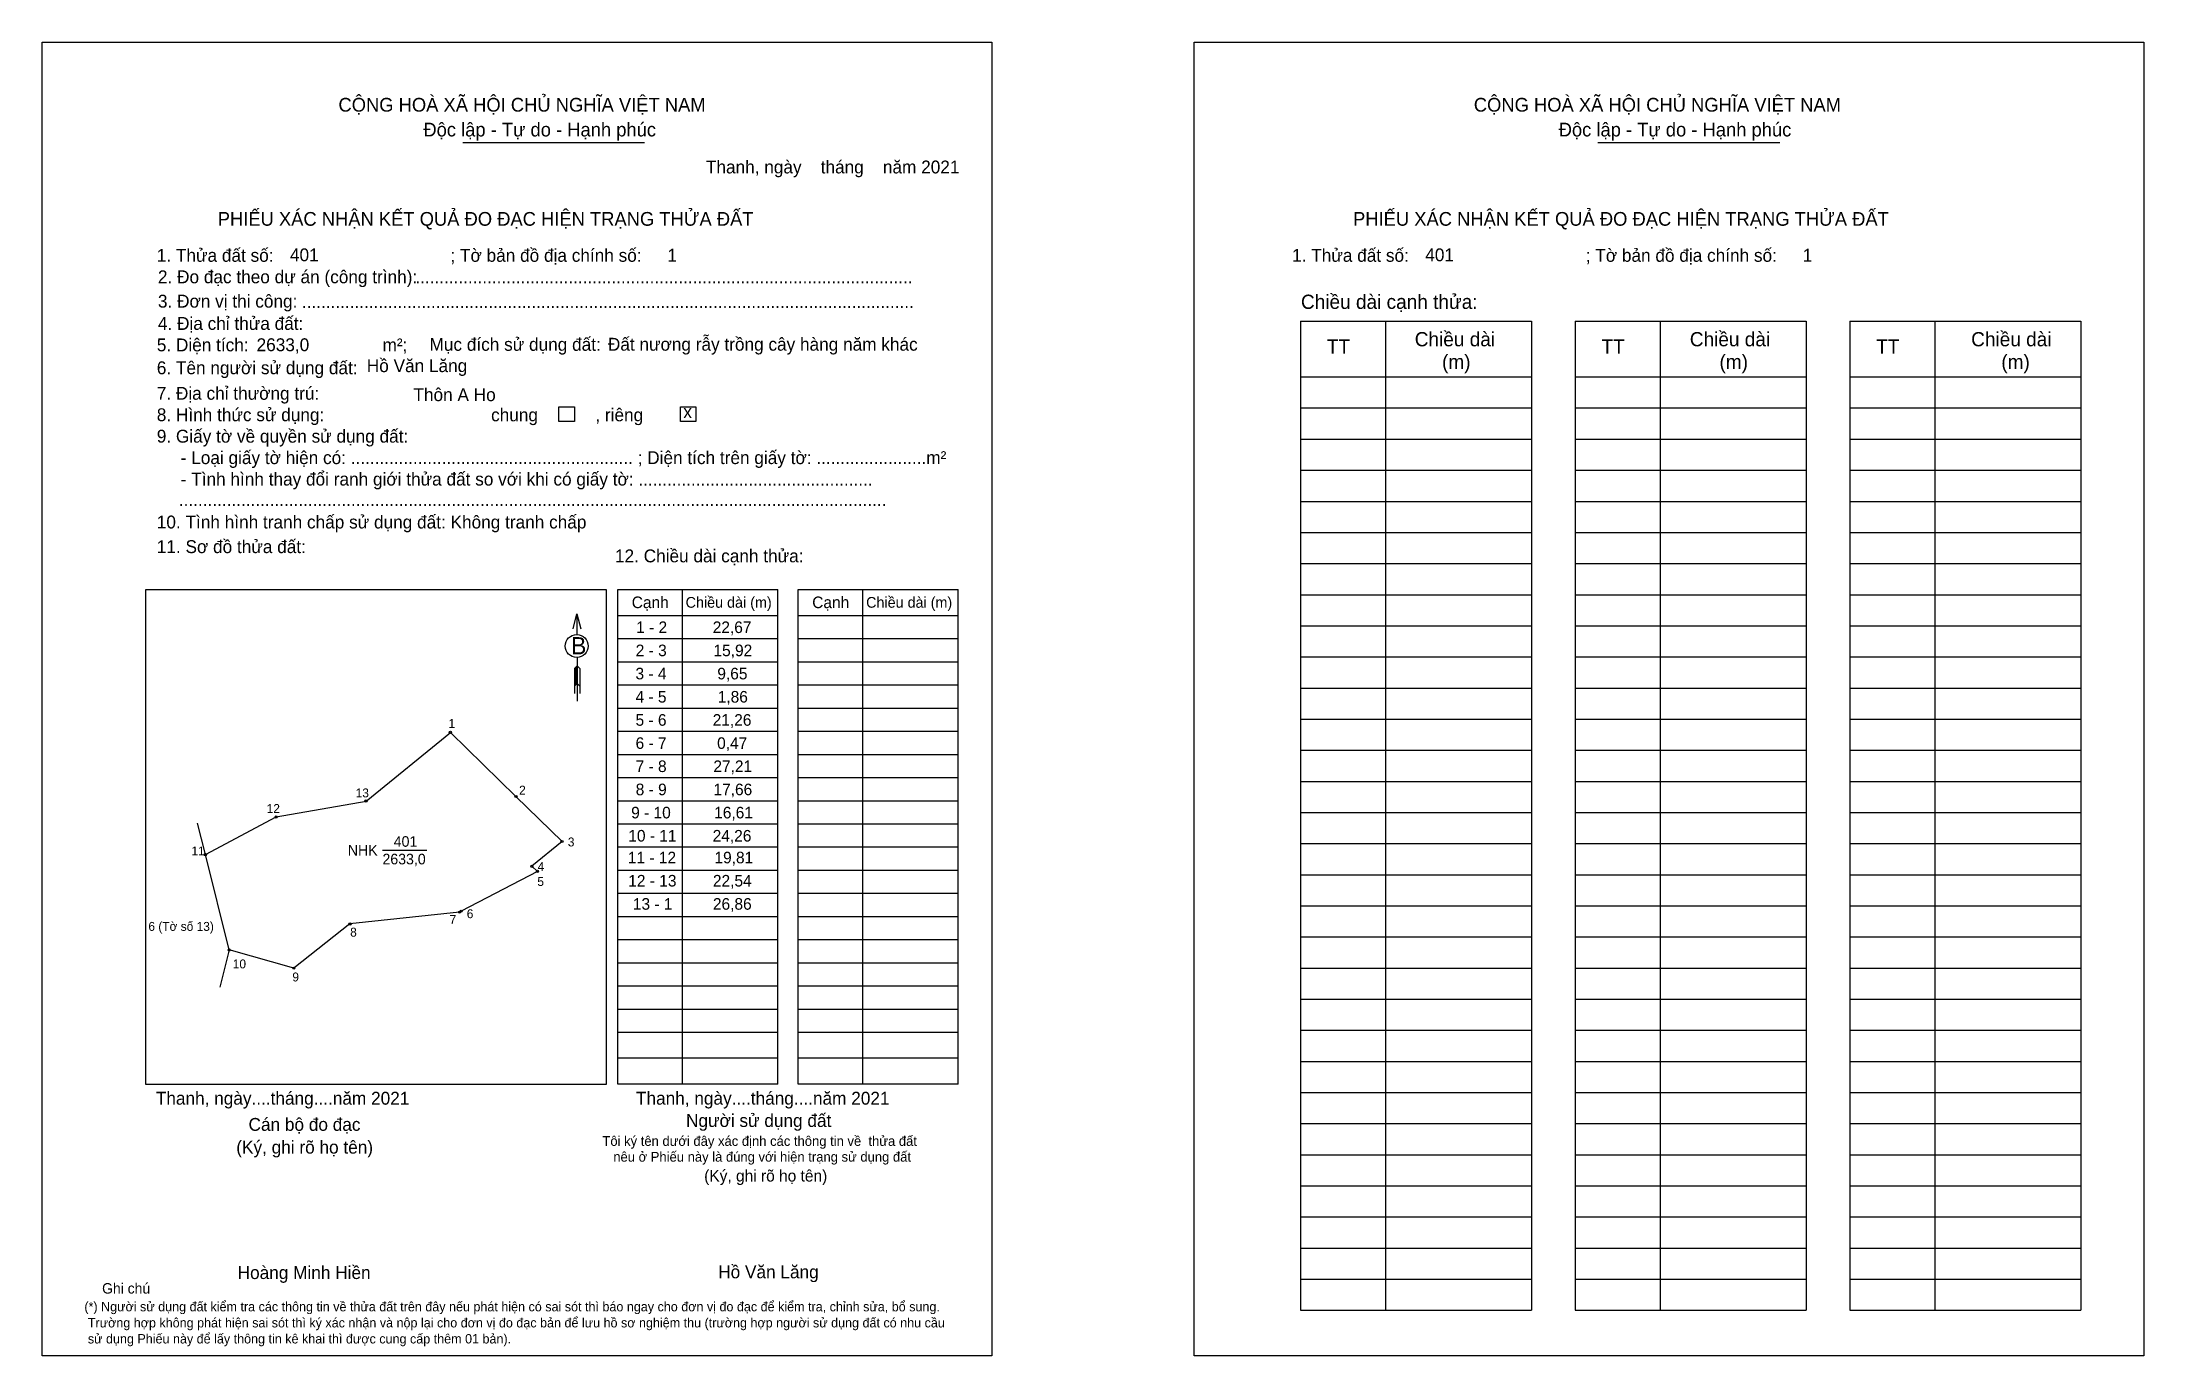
# Model space of a CAD drawing. Extents: x 545265 to 545784, y 1823759 to 1824083.
import ezdxf

# ---------------------------------------------------------------- set-up
doc = ezdxf.new("R2010")
doc.units = 0
for name, color, linetype in [('CanhThua', 7, 'Continuous'), ('kqddKhungInTrang1', 7, 'Continuous'), ('kqddKhungInTrang2', 7, 'Continuous'), ('kqddNoiDung', 7, 'Continuous'), ('kqddTemplate', 7, 'Continuous'), ('Level 1', 7, 'Continuous'), ('MocDinhThua', 7, 'Continuous'), ('NhanDiaChinhThua', 7, 'Continuous'), ('SoHieuDinhThua', 7, 'Continuous')]:
    doc.layers.add(name, color=color, linetype=linetype)

msp = doc.modelspace()

# ---------------------------------------------------------------- linework, layer by layer
at = {"layer": 'CanhThua'}
for p, q in [((545345.01, 1823896.02), (545365.84, 1823912.98)), ((545365.84, 1823912.98), (545382.05, 1823897.14)), ((545322.82, 1823892.09), (545345.01, 1823896.02)), ((545382.05, 1823897.14), (545393.43, 1823886.01)), ((545305.33, 1823882.79), (545322.82, 1823892.09)), ((545311.19, 1823859.25), (545305.33, 1823882.79)), ((545393.43, 1823886.01), (545385.96, 1823879.9)), ((545387.35, 1823878.65), (545368.5, 1823868.82)), ((545385.96, 1823879.9), (545387.35, 1823878.65)), ((545368.09, 1823868.58), (545341.04, 1823865.67)), ((545368.5, 1823868.82), (545368.09, 1823868.58)), ((545341.04, 1823865.67), (545327.17, 1823854.73)), ((545327.17, 1823854.73), (545311.19, 1823859.25))]:
    msp.add_line(p, q, dxfattribs=at)
at = {"layer": 'kqddKhungInTrang1'}
msp.add_lwpolyline([(545264.98, 1824083.43), (545499.55, 1824083.43), (545499.55, 1823758.99), (545264.98, 1823758.99)], close=True, dxfattribs=at)
at = {"layer": 'kqddKhungInTrang2'}
msp.add_lwpolyline([(545549.59, 1824083.43), (545784.15, 1824083.43), (545784.15, 1823758.99), (545549.59, 1823758.99)], close=True, dxfattribs=at)
at = {"layer": 'kqddTemplate'}
for p, q in [((545368.88, 1824058.6), (545413.8, 1824058.6)), ((545649.3, 1824058.6), (545694.23, 1824058.6)), ((545575.85, 1824014.5), (545632.88, 1824014.5)), ((545575.85, 1824014.5), (545575.85, 1823770.26)), ((545596.83, 1824014.5), (545596.83, 1823770.26)), ((545632.88, 1824014.5), (545632.88, 1823770.26)), ((545643.69, 1824014.5), (545643.69, 1823770.26)), ((545643.69, 1824014.5), (545700.72, 1824014.5)), ((545664.68, 1824014.5), (545664.68, 1823770.26)), ((545700.72, 1824014.5), (545700.72, 1823770.26)), ((545711.53, 1824014.5), (545711.53, 1823770.26)), ((545711.53, 1824014.5), (545768.56, 1824014.5)), ((545732.52, 1824014.5), (545732.52, 1823770.26)), ((545768.56, 1824014.5), (545768.56, 1823770.26)), ((545575.85, 1824000.76), (545632.88, 1824000.76)), ((545643.69, 1824000.76), (545700.72, 1824000.76)), ((545711.53, 1824000.75), (545768.56, 1824000.75)), ((545575.85, 1823993.07), (545632.88, 1823993.07)), ((545643.69, 1823993.07), (545700.72, 1823993.07)), ((545711.53, 1823993.07), (545768.56, 1823993.07)), ((545575.85, 1823985.39), (545632.88, 1823985.39)), ((545643.69, 1823985.39), (545700.72, 1823985.39)), ((545711.53, 1823985.39), (545768.56, 1823985.39)), ((545575.85, 1823977.71), (545632.88, 1823977.71)), ((545643.69, 1823977.71), (545700.72, 1823977.71)), ((545711.53, 1823977.71), (545768.56, 1823977.71)), ((545575.85, 1823970.02), (545632.88, 1823970.02)), ((545643.69, 1823970.02), (545700.72, 1823970.02)), ((545711.53, 1823970.02), (545768.56, 1823970.02)), ((545575.85, 1823962.34), (545632.88, 1823962.34)), ((545643.69, 1823962.34), (545700.72, 1823962.34)), ((545711.53, 1823962.34), (545768.56, 1823962.34)), ((545575.85, 1823954.66), (545632.88, 1823954.66)), ((545643.69, 1823954.66), (545700.72, 1823954.66)), ((545711.53, 1823954.66), (545768.56, 1823954.66)), ((545407.17, 1823948.23), (545446.69, 1823948.23)), ((545407.17, 1823826.14), (545407.17, 1823948.23)), ((545423.06, 1823948.23), (545423.06, 1823826.14)), ((545446.69, 1823826.14), (545446.69, 1823948.23)), ((545451.75, 1823948.23), (545491.26, 1823948.23)), ((545451.75, 1823826.14), (545451.75, 1823948.23)), ((545467.64, 1823948.23), (545467.64, 1823826.14)), ((545491.26, 1823826.14), (545491.26, 1823948.23)), ((545575.85, 1823946.97), (545632.88, 1823946.97)), ((545643.69, 1823946.97), (545700.72, 1823946.97)), ((545711.53, 1823946.97), (545768.56, 1823946.97)), ((545397.1, 1823942.23), (545397.11, 1823937.11)), ((545407.17, 1823941.84), (545446.69, 1823941.84)), ((545451.75, 1823941.84), (545491.26, 1823941.84)), ((545575.85, 1823939.29), (545632.88, 1823939.29)), ((545643.69, 1823939.29), (545700.72, 1823939.29)), ((545711.53, 1823939.29), (545768.56, 1823939.29)), ((545407.17, 1823936.12), (545446.69, 1823936.12)), ((545451.75, 1823936.12), (545491.26, 1823936.12)), ((545397.12, 1823929.41), (545396.47, 1823928.78)), ((545397.13, 1823929.11), (545396.47, 1823928.49)), ((545397.12, 1823931.48), (545397.14, 1823920.69)), ((545397.12, 1823929.41), (545397.8, 1823928.78)), ((545407.17, 1823930.4), (545446.69, 1823930.4)), ((545451.75, 1823930.4), (545491.26, 1823930.4)), ((545575.85, 1823931.61), (545632.88, 1823931.61)), ((545643.69, 1823931.61), (545700.72, 1823931.61)), ((545711.53, 1823931.61), (545768.56, 1823931.61)), ((545397.13, 1823928.82), (545396.47, 1823928.19)), ((545396.47, 1823928.78), (545396.47, 1823922.6)), ((545397.13, 1823928.53), (545396.47, 1823927.9)), ((545397.13, 1823928.24), (545396.47, 1823927.61)), ((545397.13, 1823927.94), (545396.47, 1823927.31)), ((545397.13, 1823927.65), (545396.47, 1823927.02)), ((545397.13, 1823927.36), (545396.47, 1823926.73)), ((545397.13, 1823927.07), (545396.47, 1823926.44)), ((545397.13, 1823926.78), (545396.47, 1823926.14)), ((545397.13, 1823926.48), (545396.47, 1823925.85)), ((545397.13, 1823926.19), (545396.47, 1823925.56)), ((545397.13, 1823925.9), (545396.47, 1823925.27)), ((545397.13, 1823925.61), (545396.47, 1823924.97)), ((545397.13, 1823925.31), (545396.47, 1823924.68)), ((545397.13, 1823925.02), (545396.47, 1823924.39)), ((545397.13, 1823925.02), (545397.8, 1823924.39)), ((545397.8, 1823928.78), (545397.8, 1823922.6)), ((545407.17, 1823924.68), (545446.69, 1823924.68)), ((545451.75, 1823924.68), (545491.26, 1823924.68)), ((545575.85, 1823923.92), (545632.88, 1823923.92)), ((545643.69, 1823923.92), (545700.72, 1823923.92)), ((545711.53, 1823923.92), (545768.56, 1823923.92)), ((545407.17, 1823918.95), (545446.69, 1823918.95)), ((545451.75, 1823918.95), (545491.26, 1823918.95)), ((545575.85, 1823916.24), (545632.88, 1823916.24)), ((545643.69, 1823916.24), (545700.72, 1823916.24)), ((545711.53, 1823916.24), (545768.56, 1823916.24)), ((545407.17, 1823913.23), (545446.69, 1823913.23)), ((545451.75, 1823913.23), (545491.26, 1823913.23)), ((545575.85, 1823908.56), (545632.88, 1823908.56)), ((545643.69, 1823908.56), (545700.72, 1823908.56)), ((545711.53, 1823908.56), (545768.56, 1823908.56)), ((545407.17, 1823907.51), (545446.69, 1823907.51)), ((545451.75, 1823907.51), (545491.26, 1823907.51)), ((545407.17, 1823901.79), (545446.69, 1823901.79)), ((545451.75, 1823901.79), (545491.26, 1823901.79)), ((545575.85, 1823900.87), (545632.88, 1823900.87)), ((545643.69, 1823900.87), (545700.72, 1823900.87)), ((545711.53, 1823900.87), (545768.56, 1823900.87)), ((545407.17, 1823896.07), (545446.69, 1823896.07)), ((545451.75, 1823896.07), (545491.26, 1823896.07)), ((545575.85, 1823893.19), (545632.88, 1823893.19)), ((545643.69, 1823893.19), (545700.72, 1823893.19)), ((545711.53, 1823893.19), (545768.56, 1823893.19)), ((545407.17, 1823890.35), (545446.69, 1823890.35)), ((545451.75, 1823890.35), (545491.26, 1823890.35)), ((545446.69, 1823884.63), (545407.17, 1823884.63)), ((545491.26, 1823884.63), (545451.75, 1823884.63)), ((545575.85, 1823885.51), (545632.88, 1823885.51)), ((545643.69, 1823885.51), (545700.72, 1823885.51)), ((545711.53, 1823885.51), (545768.56, 1823885.51)), ((545446.69, 1823878.9), (545407.17, 1823878.9)), ((545491.26, 1823878.9), (545451.75, 1823878.9)), ((545575.85, 1823877.83), (545632.88, 1823877.83)), ((545643.69, 1823877.82), (545700.72, 1823877.82)), ((545711.53, 1823877.82), (545768.56, 1823877.82)), ((545446.69, 1823873.18), (545407.17, 1823873.18)), ((545491.26, 1823873.18), (545451.75, 1823873.18)), ((545446.69, 1823867.46), (545407.17, 1823867.46)), ((545491.26, 1823867.46), (545451.75, 1823867.46)), ((545575.85, 1823870.14), (545632.88, 1823870.14)), ((545643.69, 1823870.14), (545700.72, 1823870.14)), ((545711.53, 1823870.14), (545768.56, 1823870.14)), ((545446.69, 1823861.74), (545407.17, 1823861.74)), ((545491.26, 1823861.74), (545451.75, 1823861.74)), ((545575.85, 1823862.46), (545632.88, 1823862.46)), ((545643.69, 1823862.46), (545700.72, 1823862.46)), ((545711.53, 1823862.46), (545768.56, 1823862.46)), ((545446.69, 1823856.02), (545407.17, 1823856.02)), ((545491.26, 1823856.02), (545451.75, 1823856.02)), ((545575.85, 1823854.78), (545632.88, 1823854.78)), ((545643.69, 1823854.78), (545700.72, 1823854.78)), ((545711.53, 1823854.78), (545768.56, 1823854.78)), ((545446.69, 1823850.3), (545407.17, 1823850.3)), ((545491.26, 1823850.3), (545451.75, 1823850.3)), ((545575.85, 1823847.09), (545632.88, 1823847.09)), ((545643.69, 1823847.09), (545700.72, 1823847.09)), ((545711.53, 1823847.09), (545768.56, 1823847.09)), ((545446.69, 1823844.58), (545407.17, 1823844.58)), ((545491.26, 1823844.58), (545451.75, 1823844.58)), ((545446.69, 1823838.85), (545407.17, 1823838.85)), ((545491.26, 1823838.85), (545451.75, 1823838.85)), ((545575.85, 1823839.41), (545632.88, 1823839.41)), ((545643.69, 1823839.41), (545700.72, 1823839.41)), ((545711.53, 1823839.41), (545768.56, 1823839.41)), ((545446.69, 1823832.5), (545407.17, 1823832.5)), ((545491.26, 1823832.5), (545451.75, 1823832.5)), ((545575.85, 1823831.73), (545632.88, 1823831.73)), ((545643.69, 1823831.73), (545700.72, 1823831.73)), ((545711.53, 1823831.73), (545768.56, 1823831.73)), ((545446.69, 1823826.14), (545407.17, 1823826.14)), ((545491.26, 1823826.14), (545451.75, 1823826.14)), ((545575.85, 1823824.04), (545632.88, 1823824.04)), ((545643.69, 1823824.04), (545700.72, 1823824.04)), ((545711.53, 1823824.04), (545768.56, 1823824.04)), ((545575.85, 1823816.36), (545632.88, 1823816.36)), ((545643.69, 1823816.36), (545700.72, 1823816.36)), ((545711.53, 1823816.36), (545768.56, 1823816.36)), ((545575.85, 1823808.68), (545632.88, 1823808.68)), ((545643.69, 1823808.68), (545700.72, 1823808.68)), ((545711.53, 1823808.68), (545768.56, 1823808.68)), ((545575.85, 1823800.99), (545632.88, 1823800.99)), ((545643.69, 1823800.99), (545700.72, 1823800.99)), ((545711.53, 1823800.99), (545768.56, 1823800.99)), ((545575.85, 1823793.31), (545632.88, 1823793.31)), ((545643.69, 1823793.31), (545700.72, 1823793.31)), ((545711.53, 1823793.31), (545768.56, 1823793.31)), ((545575.85, 1823785.63), (545632.88, 1823785.63)), ((545643.69, 1823785.63), (545700.72, 1823785.63)), ((545711.53, 1823785.63), (545768.56, 1823785.63)), ((545575.85, 1823777.94), (545632.88, 1823777.94)), ((545643.69, 1823777.94), (545700.72, 1823777.94)), ((545711.53, 1823777.94), (545768.56, 1823777.94)), ((545575.85, 1823770.26), (545632.88, 1823770.26)), ((545643.69, 1823770.26), (545700.72, 1823770.26)), ((545711.53, 1823770.26), (545768.56, 1823770.26))]:
    msp.add_line(p, q, dxfattribs=at)
for points in [[(545392.66, 1823993.33), (545396.47, 1823993.33), (545396.47, 1823989.77), (545392.66, 1823989.77)], [(545422.67, 1823993.33), (545426.49, 1823993.33), (545426.49, 1823989.77), (545422.67, 1823989.77)], [(545290.6, 1823948.23), (545404.36, 1823948.23), (545404.36, 1823826.03), (545290.6, 1823826.03)]]:
    msp.add_lwpolyline(points, close=True, dxfattribs=at)
msp.add_lwpolyline([(545396.18, 1823938.52), (545397.1, 1823942.23), (545398.04, 1823938.52)], dxfattribs=at)
msp.add_circle((545397.05, 1823934.29), 2.82, dxfattribs=at)
at = {"layer": 'Level 1'}
for p, q in [((545305.33, 1823882.79), (545303.38, 1823890.55)), ((545311.19, 1823859.25), (545308.93, 1823850.04))]:
    msp.add_line(p, q, dxfattribs=at)
at = {"layer": 'MocDinhThua'}
for centre in [(545365.84, 1823912.98), (545345.01, 1823896.02), (545382.05, 1823897.14), (545322.82, 1823892.09), (545305.33, 1823882.79), (545393.43, 1823886.01), (545385.96, 1823879.9), (545387.35, 1823878.65), (545368.09, 1823868.58), (545368.5, 1823868.82), (545341.04, 1823865.67), (545311.19, 1823859.25), (545327.17, 1823854.73)]:
    msp.add_circle(centre, 0.264, dxfattribs=at)
at = {"layer": 'NhanDiaChinhThua'}
msp.add_line((545349.07, 1823883.86), (545360.04, 1823883.86), dxfattribs=at)

# ---------------------------------------------------------------- texts
at = {"layer": 'kqddNoiDung'}
for s, height, p in [('Thanh, ngày    tháng    năm 2021  ', 3.1786, (545428.96, 1824050.99)), ('401', 3.179, (545326.22, 1824029.3)), ('1', 3.18, (545419.44, 1824029.2)), ('401', 3.179, (545606.64, 1824029.3)), ('1', 3.18, (545699.86, 1824029.2)), ('........................................................................................................', 3.17858, (545357.19, 1824023.82)), ('................................................................................................................................', 3.17858, (545329.16, 1824017.79)), ('2633,0', 3.179, (545317.98, 1824007.1)), ('Đất nương rẫy trồng cây hàng năm khác', 3.1786, (545404.75, 1824007.22)), ('Hồ Văn Lăng', 3.1786, (545345.2, 1824001.93)), ('Thôn A Ho', 3.179, (545356.72, 1823994.77)), ('x', 3.18, (545423.38, 1823990.59)), ('1 - 2', 2.861, (545411.73, 1823937.5)), ('22,67', 2.861, (545430.64, 1823937.5)), ('2 - 3', 2.861, (545411.62, 1823931.78)), ('15,92', 2.861, (545430.83, 1823931.78)), ('3 - 4', 2.861, (545411.56, 1823926.06)), ('9,65', 2.861, (545431.78, 1823926.06)), ('4 - 5', 2.861, (545411.57, 1823920.33)), ('1,86', 2.861, (545431.88, 1823920.33)), ('5 - 6', 2.861, (545411.58, 1823914.61)), ('21,26', 2.861, (545430.63, 1823914.61)), ('6 - 7', 2.861, (545411.59, 1823908.89)), ('0,47', 2.861, (545431.73, 1823908.89)), ('7 - 8', 2.861, (545411.6, 1823903.17)), ('27,21', 2.861, (545430.8, 1823903.17)), ('8 - 9', 2.861, (545411.62, 1823897.45)), ('17,66', 2.861, (545430.83, 1823897.45)), ('9 - 10', 2.861, (545410.5, 1823891.73)), ('16,61', 2.861, (545431, 1823891.73)), ('10 - 11', 2.861, (545409.79, 1823886.01)), ('24,26', 2.861, (545430.63, 1823886.01)), ('11 - 12', 2.861, (545409.69, 1823880.63)), ('19,81', 2.861, (545431.07, 1823880.63)), ('12 - 13', 2.861, (545409.78, 1823874.91)), ('22,54', 2.861, (545430.69, 1823874.91)), ('13 - 1', 2.861, (545410.92, 1823869.18)), ('26,86', 2.861, (545430.69, 1823869.18)), ('Thanh, ngày....tháng....năm 2021', 3.1786, (545293.09, 1823821.04)), ('Thanh, ngày....tháng....năm 2021', 3.1786, (545411.69, 1823821.04)), ('Hồ Văn Lăng', 3.1786, (545432, 1823778.17))]:
    msp.add_text(s, height=height, dxfattribs=at).set_placement(p)
at = {"layer": 'kqddTemplate'}
for s, height, p in [('CỘNG HOÀ XÃ HỘI CHỦ NGHĨA VIỆT NAM', 3.3905, (545338.2, 1824066.25)), ('CỘNG HOÀ XÃ HỘI CHỦ NGHĨA VIỆT NAM', 3.3905, (545618.63, 1824066.25)), ('Độc lập - Tự do - Hạnh phúc', 3.3905, (545359.17, 1824060.12)), ('Độc lập - Tự do - Hạnh phúc', 3.3905, (545639.59, 1824060.12)), ('PHIẾU XÁC NHẬN KẾT QUẢ ĐO ĐẠC HIỆN TRẠNG THỬA ĐẤT', 3.3905, (545308.38, 1824038.07)), ('PHIẾU XÁC NHẬN KẾT QUẢ ĐO ĐẠC HIỆN TRẠNG THỬA ĐẤT', 3.3905, (545588.8, 1824038.07)), ('1. Thửa đất số:                                     ; Tờ bản đồ địa chính số:', 3.1786, (545293.33, 1824029.17)), ('1. Thửa đất số:                                     ; Tờ bản đồ địa chính số:', 3.1786, (545573.75, 1824029.17)), ('2. Đo đạc theo dự án (công trình): ', 3.1786, (545293.61, 1824023.87)), ('3. Đơn vị thi công: ', 3.1786, (545293.61, 1824017.86)), ('Chiều dài cạnh thửa:', 3.5123, (545575.94, 1824017.54)), ('4. Địa chỉ thửa đất:', 3.1786, (545293.61, 1824012.36)), ('Chiều dài', 3.512, (545604.04, 1824008.3)), ('Chiều dài', 3.512, (545671.98, 1824008.3)), ('Chiều dài', 3.512, (545741.48, 1824008.3)), ('5. Diện tích:                            m²; ', 3.1786, (545293.33, 1824007.06)), ('Mục đích sử dụng đất:', 3.1786, (545360.69, 1824007.19)), ('TT', 3.512, (545582.33, 1824006.49)), ('TT', 3.512, (545650.17, 1824006.49)), ('TT', 3.512, (545718.01, 1824006.49)), ('6. Tên người sử dụng đất:', 3.1786, (545293.33, 1824001.41)), ('(m)', 3.512, (545610.78, 1824002.71)), ('(m)', 3.512, (545679.31, 1824002.71)), ('(m)', 3.512, (545748.92, 1824002.71)), ('7. Địa chỉ thường trú:', 3.1786, (545293.33, 1823995.11)), ('8. Hình thức sử dụng:', 3.1786, (545293.33, 1823989.81)), ('chung            , riêng', 3.1786, (545375.9, 1823989.78)), ('9. Giấy tờ về quyền sử dụng đất:', 3.1786, (545293.33, 1823984.51)), ('     - Loại giấy tờ hiện có: ........................................................... ; Diện tích trên giấy tờ: .......................m²', 3.17858, (545293.33, 1823979.22)), ('     - Tình hình thay đổi ranh giới thửa đất so với khi có giấy tờ: .................................................', 3.17858, (545293.33, 1823973.92)), ('10. Tình hình tranh chấp sử dụng đất: Không tranh chấp', 3.1786, (545293.33, 1823963.32)), ('....................................................................................................................................................', 3.17858, (545298.77, 1823968.89)), ('11. Sơ đồ thửa đất:', 3.1786, (545293.33, 1823957.24)), ('12. Chiều dài cạnh thửa:', 3.1786, (545406.5, 1823954.96)), ('Cạnh', 2.861, (545410.64, 1823943.65)), ('Chiều dài (m)', 2.6488, (545423.95, 1823943.75)), ('Cạnh', 2.861, (545455.22, 1823943.65)), ('Chiều dài (m)', 2.6488, (545468.53, 1823943.75)), ('B', 4.24, (545395.65, 1823932.25)), ('Cán bộ đo đạc', 3.1786, (545315.99, 1823814.58)), ('Người sử dụng đất', 3.1786, (545424.05, 1823815.54)), ('(Ký, ghi rõ họ tên)', 3.1786, (545312.96, 1823808.96)), ('Tôi ký tên dưới đây xác định các thông tin về  thửa đất ', 2.403, (545403.4, 1823810.87)), ('nêu ở Phiếu này là đúng với hiện trạng sử dụng đất', 2.403, (545406.08, 1823806.97)), ('(Ký, ghi rõ họ tên)', 2.8607, (545428.53, 1823802.06)), ('Hoàng Minh Hiền', 3.1786, (545313.3, 1823777.99)), ('Ghi chú', 2.575, (545279.82, 1823774.4)), ('(*) Người sử dụng đất kiểm tra các thông tin về thửa đất trên đây nếu phát hiện có sai sót thì báo ngay cho đơn vị đo đạc để kiểm tra, chỉnh sửa, bổ sung.', 2.31719, (545275.44, 1823770.01)), (' Trường hợp không phát hiện sai sót thì ký xác nhận và nộp lại cho đơn vị đo đạc bản để lưu hồ sơ nghiệm thu (trường hợp người sử dụng đất có nhu cầu', 2.31719, (545275.44, 1823766.04)), (' sử dụng Phiếu này để lấy thông tin kê khai thì được cung cấp thêm 01 bản).', 2.3172, (545275.44, 1823762.08))]:
    msp.add_text(s, height=height, dxfattribs=at).set_placement(p)
at = {"layer": 'NhanDiaChinhThua'}
for s, p in [('401', (545351.85, 1823884.73)), ('NHK', (545340.51, 1823882.56)), ('2633,0', (545349.07, 1823880.38))]:
    msp.add_text(s, height=2.609, dxfattribs=at).set_placement(p)
at = {"layer": 'SoHieuDinhThua'}
for s, height, p in [('1', 2.2, (545365.37, 1823914.08)), ('13', 2.203, (545342.45, 1823896.92)), ('2', 2.2, (545382.82, 1823897.61)), ('12', 2.203, (545320.47, 1823893.07)), ('11', 2.203, (545301.89, 1823882.58)), ('3', 2.2, (545394.85, 1823884.81)), ('5', 2.2, (545387.32, 1823875.04)), ('4', 2.2, (545387.39, 1823878.74)), ('7', 2.2, (545365.64, 1823865.64)), ('6', 2.2, (545369.89, 1823867.09)), ('6 (Tờ số 13)', 2.2026, (545291.25, 1823863.96)), ('8', 2.2, (545341.09, 1823862.53)), ('10', 2.203, (545312.09, 1823854.7)), ('9', 2.2, (545326.81, 1823851.47))]:
    msp.add_text(s, height=height, dxfattribs=at).set_placement(p)

doc.saveas('drawing.dxf')
